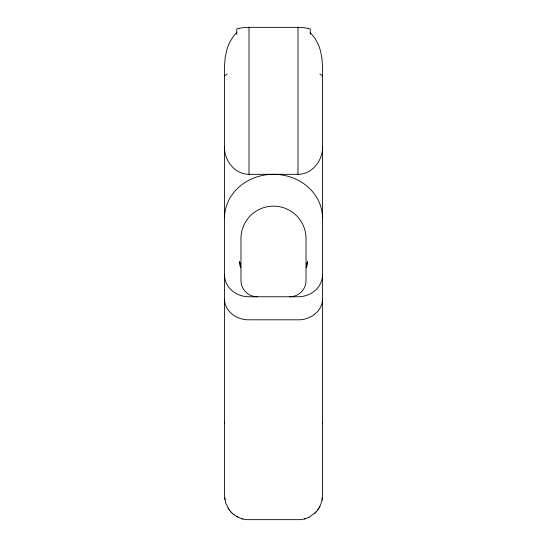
<?xml version="1.0" encoding="UTF-8"?>
<svg xmlns="http://www.w3.org/2000/svg" width="547" height="547" viewBox="0 0 547 547"><rect width="100%" height="100%" fill="white"/><g stroke="black" fill="none" stroke-linecap="round" stroke-linejoin="round"><path stroke-width="0.82" d="M322.484 146.924C322.915 160.449 312.173 174.459 297.992 174.308L249.008 174.308C234.827 174.459 224.085 160.449 224.516 146.924M322.484 422.093L322.457 423.221M322.484 299.202C322.477 311.674 309.581 320.18 297.992 319.81L249.008 319.81C237.419 320.18 224.523 311.674 224.516 299.202M319.927 506.358L321.827 501.155L322.484 495.568L322.484 66.194L321.971 58.515L320.535 51.158A113.461 72.635 0 0 0 318.402 44.813L315.045 38.379L310.238 32.594M322.409 497.442L322.299 498.563M306.819 266.601L307.393 261.61L306.204 267.736M322.19 499.308L322.067 500.047M317.78 509.859L319.927 506.365M319.646 506.905L319.448 507.26M319.038 507.972L318.375 509.018M317.896 509.695L316.193 511.794M316.187 511.801L315.763 512.252M315.906 512.108L314.723 513.277M315.017 512.997L309.103 517.182M224.516 75.876L227.094 73.9M309.096 517.182L305.164 518.754M304.399 518.973L305.164 518.754M304.59 518.918L300.857 519.65L246.143 519.65L242.601 518.973M238.533 28.492L236.762 28.943L236.762 34.283M238.574 28.512A18.666 6.277 0 0 1 249.008 27.323L297.992 27.35A18.666 6.277 0 0 1 308.426 28.512M308.467 28.492L310.238 28.943L310.238 34.283M242.601 518.973L241.836 518.754M241.836 518.754L236.283 516.286M237.897 517.182L237.179 516.799M236.277 516.286L233.719 514.508M319.906 73.9L322.484 75.876M234.041 514.768L232.284 513.284M232.591 513.565L231.237 512.259M231.237 512.252L230.813 511.801M229.104 509.695L230.807 511.794M229.22 509.859L225.706 503.035L224.516 495.568L224.516 66.187L225.145 57.633L226.93 49.517A101.783 65.161 0 0 1 229.993 41.77L233.35 36.389A44.218 28.307 0 0 1 236.742 32.581M228.625 509.011L227.955 507.965M240.796 267.736L239.607 261.61L240.181 266.601M224.872 499.678L224.749 498.932M224.701 498.563L224.591 497.442M224.543 423.221L224.516 422.093M297.992 27.35L297.992 174.308M249.008 27.35L249.008 174.308M224.516 274.861A24.492 21.907 0 0 0 249.008 296.768L297.992 296.768A24.492 21.907 0 0 0 322.484 274.861M224.516 218.116A48.984 43.815 0 0 1 273.5 174.308A48.984 43.815 0 0 1 322.484 218.116M257.234 296.768A16.266 16.212 0 0 1 240.974 280.556L240.974 238.567A32.526 32.423 0 0 1 273.5 206.144A32.526 32.423 0 0 1 306.026 238.567L306.026 280.556A16.266 16.212 0 0 1 289.766 296.768"/></g></svg>
